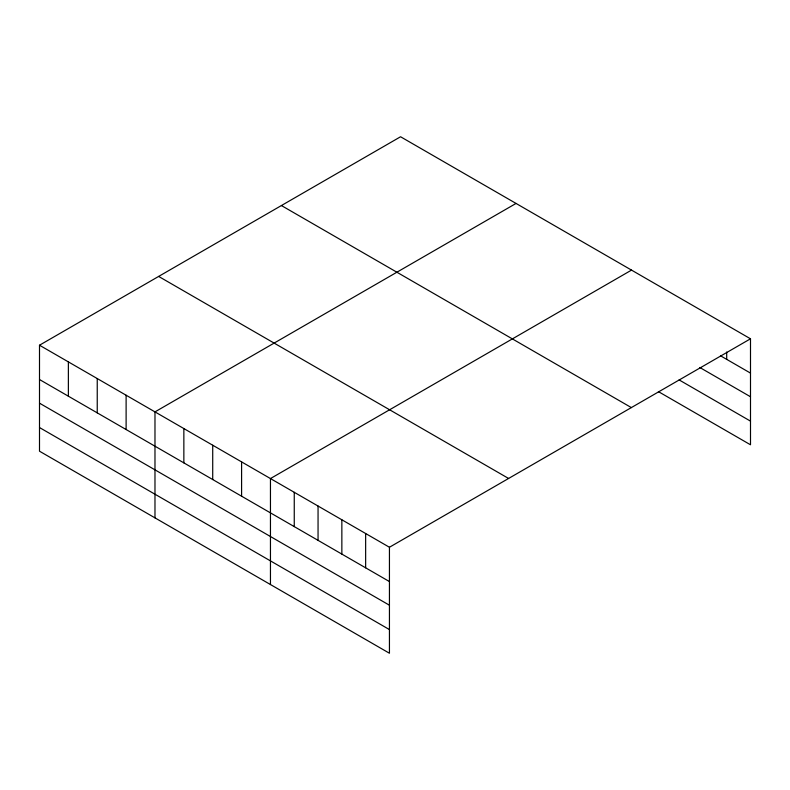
<?xml version="1.0" encoding="UTF-8"?>
<svg xmlns="http://www.w3.org/2000/svg" width="790" height="790" viewBox="0 0 790 790"><rect width="100%" height="100%" fill="white"/><g stroke="black" fill="none" stroke-linecap="round" stroke-linejoin="round"><path stroke-width="1.19" d="M39.5 345.22L389.44 547.253L389.44 653.241L39.5 451.199L39.5 345.22L400.56 136.759L750.5 338.801L750.5 444.78L658.416 391.623M516.038 203.435L154.978 411.886L154.978 517.875M631.516 270.111L270.457 478.562L270.457 584.541M389.44 547.253L750.5 338.801M720.5 355.786L750.5 373.107M699.802 367.488L750.5 396.758M679.114 379.911L750.5 421.129M281.408 205.548L631.348 407.591M158.652 276.431L508.592 478.464M39.5 379.526L389.44 581.568M39.5 403.176L389.44 605.219M39.5 427.548L389.44 629.581M726.701 352.014L726.701 359.371M365.642 533.517L365.642 567.822M341.853 519.781L341.853 554.086M318.054 506.035L318.054 540.35M294.255 492.298L294.255 526.614M241.592 461.893L241.592 496.199M212.717 445.224L212.717 479.54M183.853 428.555L183.853 462.871M126.114 395.217L126.114 429.533M97.239 378.558L97.239 412.864M68.374 361.889L68.374 396.195"/></g></svg>
